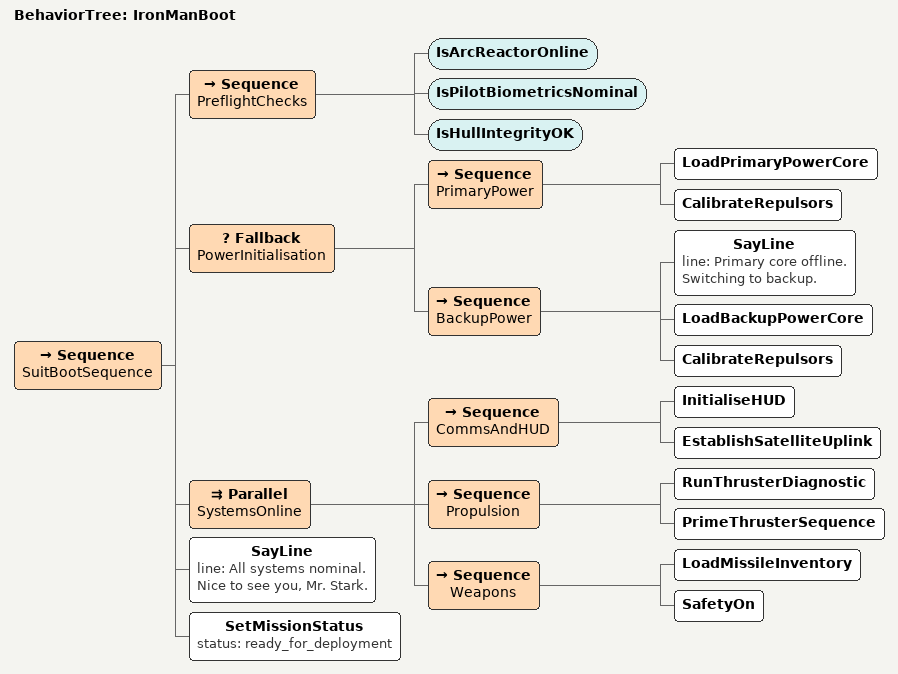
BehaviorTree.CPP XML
<?xml version="1.0" encoding="UTF-8"?>
<!--
  MARK I BOOT SEQUENCE — Behavior Tree Demo
  Iron Man's suit startup logic.
  A clean example of Sequence, Fallback, Parallel, Condition, and Action nodes.
-->
<root BTCPP_format="4" main_tree_to_execute="IronManBoot">

  <BehaviorTree ID="IronManBoot">

    <!--
      Root Sequence: every step must succeed in order.
      One failure aborts the mission. JARVIS does not cut corners.
    -->
    <Sequence name="SuitBootSequence">

      <!-- Step 1: Safety checks before anything powers on -->
      <Sequence name="PreflightChecks">
        <IsArcReactorOnline/>
        <IsPilotBiometricsNominal/>
        <IsHullIntegrityOK/>
      </Sequence>

      <!-- Step 2: Try the primary power path; fall back to backup -->
      <Fallback name="PowerInitialisation">
        <Sequence name="PrimaryPower">
          <LoadPrimaryPowerCore/>
          <CalibrateRepulsors/>
        </Sequence>
        <Sequence name="BackupPower">
          <SayLine line="Primary core offline. Switching to backup."/>
          <LoadBackupPowerCore/>
          <CalibrateRepulsors/>
        </Sequence>
      </Fallback>

      <!-- Step 3: Boot systems in parallel — faster startup -->
      <Parallel name="SystemsOnline">
        <Sequence name="CommsAndHUD">
          <InitialiseHUD/>
          <EstablishSatelliteUplink/>
        </Sequence>
        <Sequence name="Propulsion">
          <RunThrusterDiagnostic/>
          <PrimeThrusterSequence/>
        </Sequence>
        <Sequence name="Weapons">
          <LoadMissileInventory/>
          <SafetyOn/>
        </Sequence>
      </Parallel>

      <!-- Step 4: JARVIS comes online and confirms readiness -->
      <SayLine line="All systems nominal. Nice to see you, Mr. Stark."/>
      <SetMissionStatus status="ready_for_deployment"/>

    </Sequence>

  </BehaviorTree>

</root>
